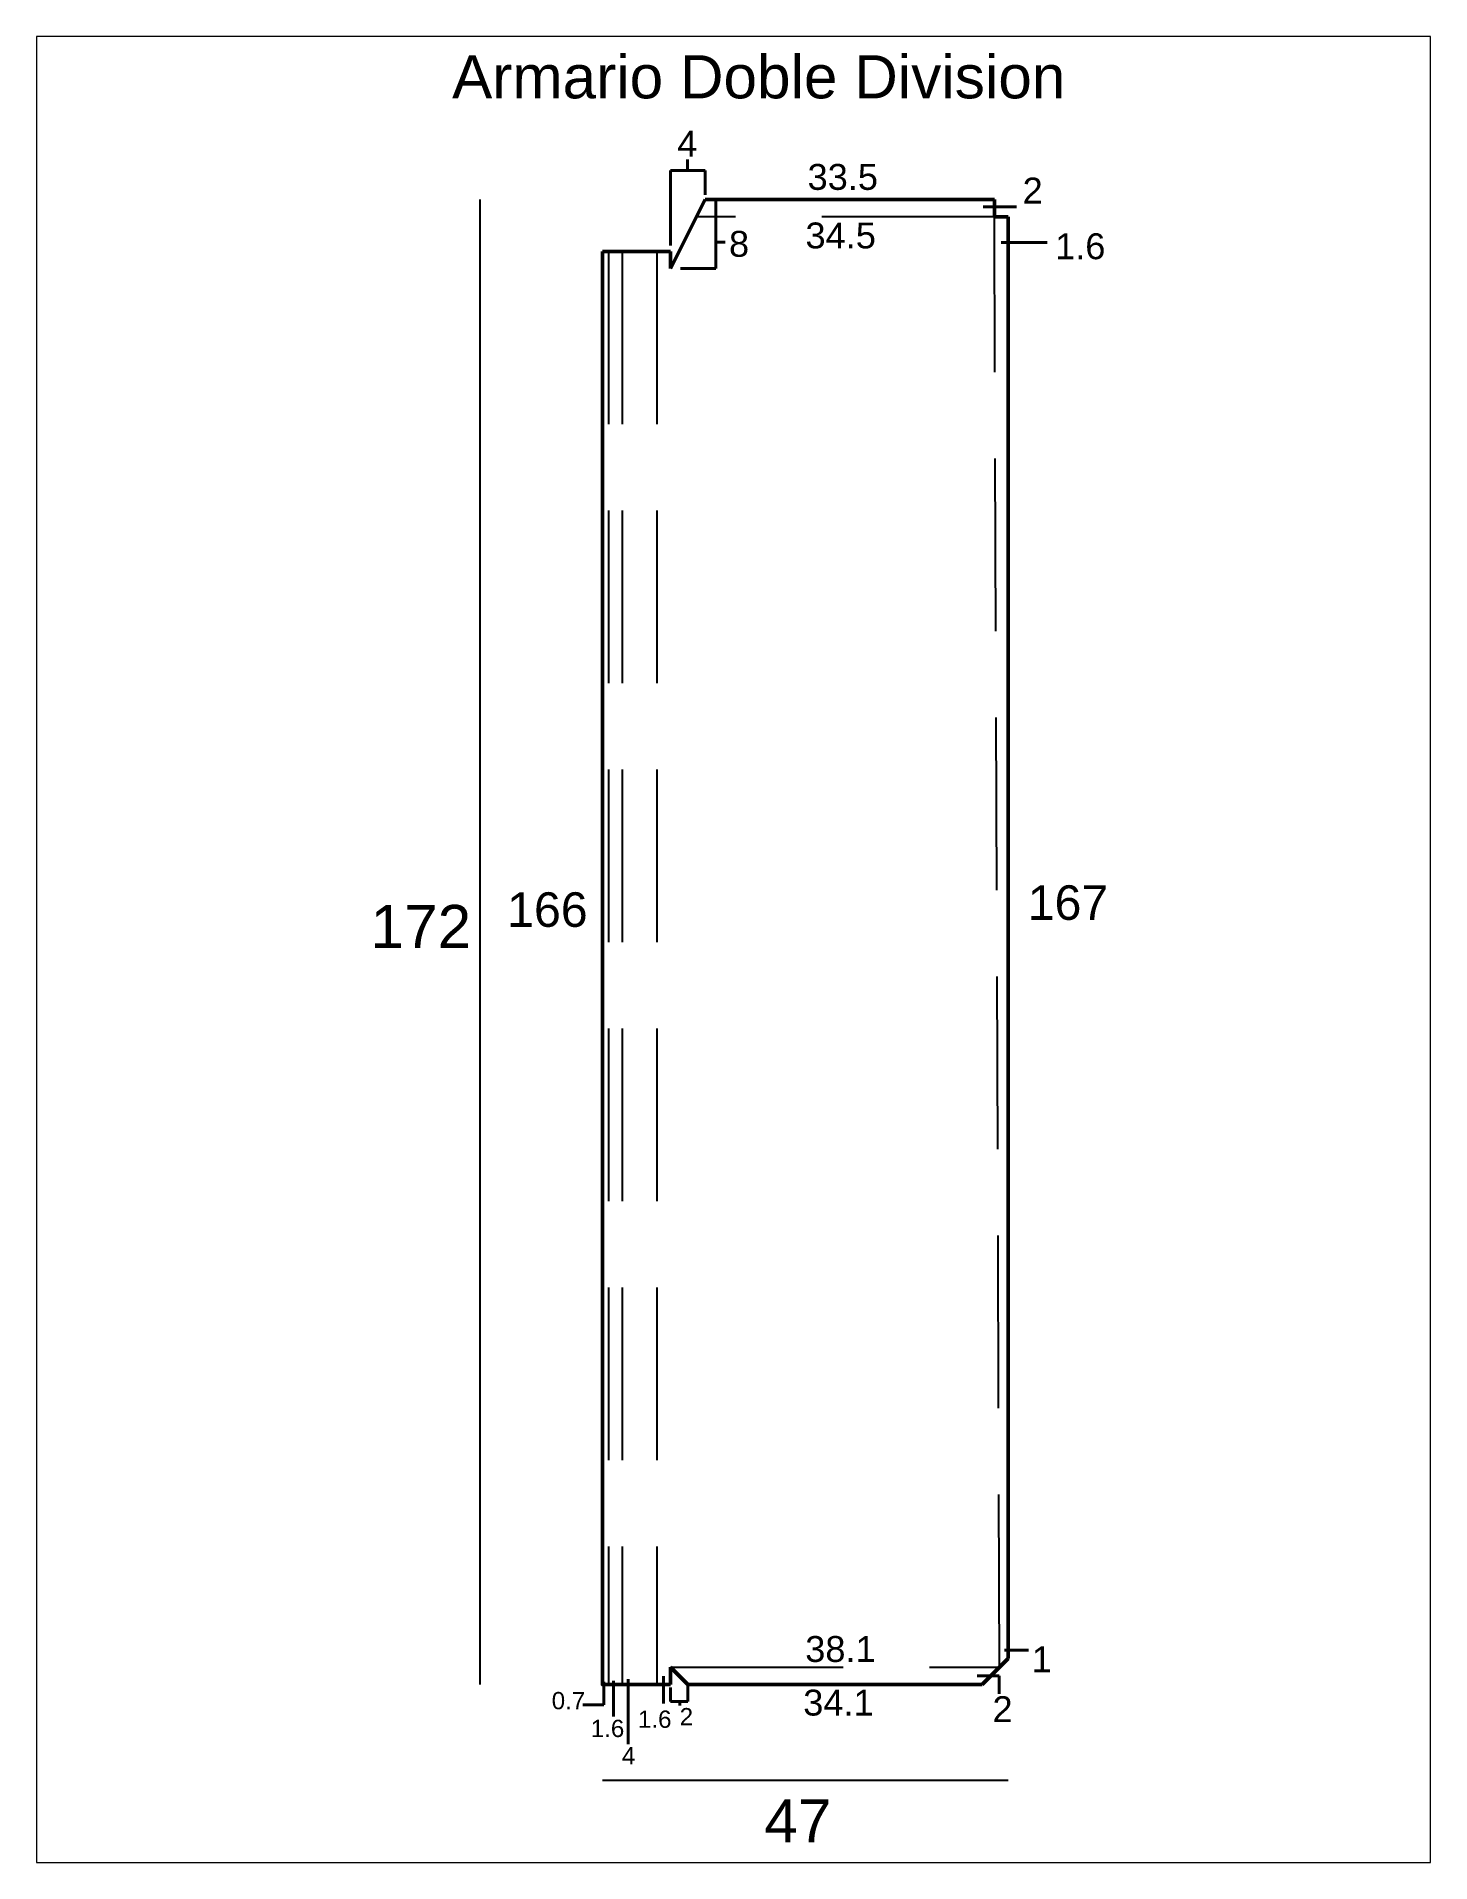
# Paper-space layout 'Layout1' of a CAD drawing. Header units: millimetres. Extents: x 0 to 203, y 0 to 267.
# The model-space entities are those that its viewports show. They can reach past a viewport. Long polylines and large blocks are cut down to what shows.
import ezdxf

# ---------------------------------------------------------------- set-up
doc = ezdxf.new("R2010")
doc.units = ezdxf.units.MM
doc.header["$LTSCALE"] = 0.25
doc.linetypes.add('DASHED', pattern=[19.05, 12.7, -6.35])
doc.styles.get("Standard").update_dxf_attribs({"font": 'arial.ttf'})

msp = doc.modelspace()

# ---------------------------------------------------------------- linework, layer by layer
at = {"lineweight": 40}
for p, q in [((580.8, 2032.1), (580.8, 2119.1)), ((580.8, 2119.1), (620.8, 2119.1)), ((600.2, 2119.1), (600.2, 2131.9)), ((620.8, 2119.1), (620.8, 2091.1)), ((633, 2005.5), (633, 2085.5)), ((942.9, 2076.9), (981.3, 2076.9)), ((633, 2036.3), (644.1, 2036.3)), ((963.5, 2035.6), (1016.8, 2035.6)), ((592.2, 2005.5), (633, 2005.5)), ((967.5, 405.4), (995.4, 405.4)), ((503.3, 368.6), (503.3, 342.1)), ((514.8, 370), (514.8, 328.6)), ((531.7, 371.6), (531.7, 296.6)), ((572.4, 375.2), (572.4, 343.6)), ((580.8, 345.9), (580.8, 362)), ((600.8, 365.5), (600.8, 345.9)), ((935.7, 375.6), (961.2, 375.6)), ((961.2, 375.6), (961.2, 354.6)), ((503.3, 342.1), (479.3, 342.1)), ((600.8, 345.9), (580.8, 345.9)), ((591.3, 345.9), (591.3, 341.3))]:
    msp.add_line(p, q, dxfattribs=at)
for p, q in [((359.7, 2085.5), (359.7, 365.5)), ((501.8, 254.9), (971.8, 254.9))]:
    msp.add_line(p, q)
at = {"color": 150, "lineweight": 50}
for p, q in [((580.8, 2005.5), (620.8, 2085.5)), ((955.8, 2065.5), (955.8, 2085.5)), ((971.8, 2065.5), (955.8, 2065.5)), ((501.8, 2025.5), (580.8, 2025.5)), ((580.8, 2025.5), (580.8, 2005.5)), ((580.8, 365.5), (580.8, 385.5)), ((600.8, 365.5), (580.8, 385.5)), ((971.8, 395.5), (941.8, 365.5)), ((501.8, 365.5), (580.8, 365.5))]:
    msp.add_line(p, q, dxfattribs=at)
at = {"color": 3, "linetype": 'DASHED'}
for p, q in [((955.8, 2065.5), (610.8, 2065.5)), ((961.8, 385.5), (955.8, 2065.5)), ((508.8, 2025.5), (508.8, 365.5)), ((524.8, 2025.5), (524.8, 365.5)), ((564.8, 2025.5), (564.8, 365.5)), ((580.8, 385.5), (961.8, 385.5))]:
    msp.add_line(p, q, dxfattribs=at)
at = {"color": 150, "lineweight": 50}
for points in [[(955.8, 2085.5), (620.8, 2085.5)], [(971.8, 395.5), (971.8, 2065.5)], [(501.8, 2025.5), (501.8, 365.5), (580.8, 365.5)], [(600.8, 365.5), (941.8, 365.5)]]:
    msp.add_lwpolyline(points, dxfattribs=at)

# ---------------------------------------------------------------- texts
at = {"attachment_point": 1}
for s, width, heights, insert, char_height in [('Armario Doble Division', 869.51, [0], (327.7, 2252.7), 50), ('4', 18.438, [0], (588.5, 2165.3), 30), ('33.5', 39.008, [0], (739.4, 2126.7), 30), ('2', 16.203, [0], (988.5, 2110.9), 30), ('34.5', 44.409, [0], (737, 2058.9), 30), ('8', 16.951, [0], (648.4, 2049.2), 30), ('1.6', 28.465, [0], (1026.1, 2046.4), 30), ('167', 108.324, [0], (994.4, 1291.2), 40), ('172', 97.729, [0], (233.3, 1268.5), 50), ('166', 43.401, [30.6], (391.5, 1283.1), 40), ('38.1', 53.375, [0], (736.7, 421.7), 30), ('1', 26.957, [0], (999, 409.7), 30), ('34.1', 94.549, [0], (734.4, 359.6), 30), ('0.7', 24.492, [0], (443.1, 356.9), 20), ('2', 16.394, [0], (591.3, 338.3), 20), ('2', 16.394, [0], (953.6, 352), 30), ('1.6', 63.919, [0], (488.3, 324.7), 20), ('1.6', 26.285, [0], (543, 335.4), 20), ('\\pt60;4', 69.893, [0], (524.3, 293), 20), ('47', 151.21, [0], (689.4, 232.6), 50)]:
    msp.add_mtext_dynamic_manual_height_columns(s, width=width, gutter_width=12.5, heights=heights, dxfattribs=dict(at, insert=insert, char_height=char_height))

psp = doc.layouts.get("Layout1")

# ---------------------------------------------------------------- viewports
at = {"layer": '0'}
psp.add_viewport(center=(101.6, 133.35), size=(203.41, 266.466), view_center_point=(653.64, 1216.87), view_height=2114.885, dxfattribs=at)

doc.saveas('drawing.dxf')
